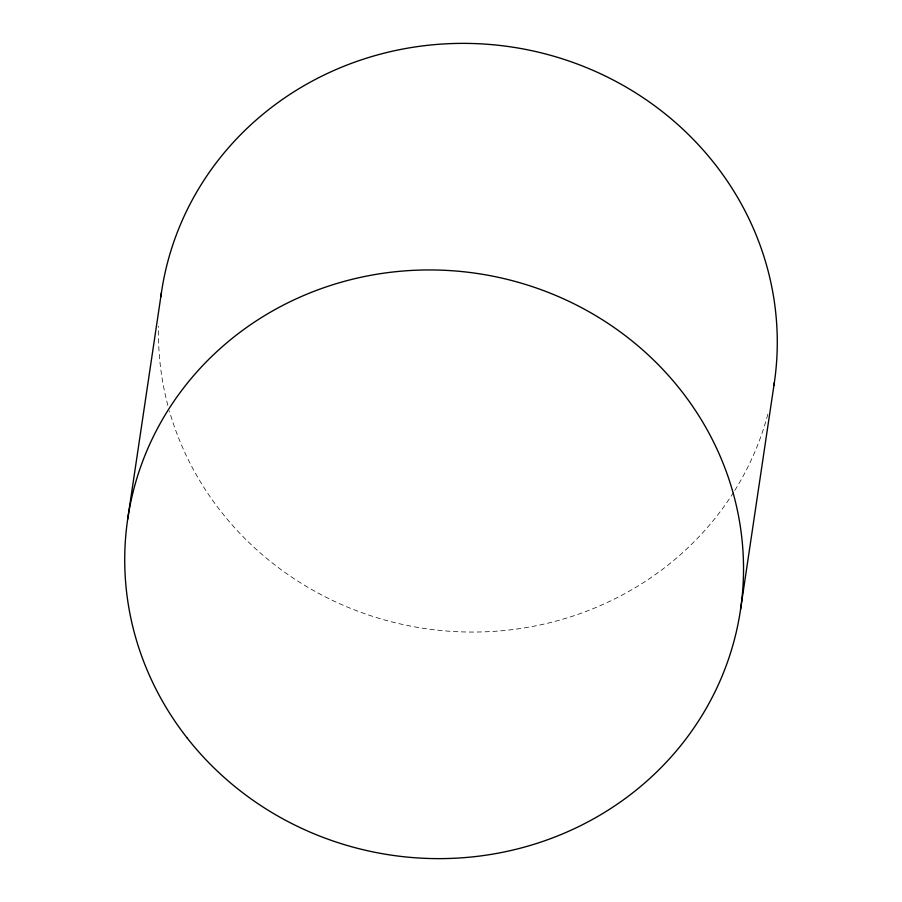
<?xml version="1.0" encoding="UTF-8"?>
<svg xmlns="http://www.w3.org/2000/svg" width="902" height="902" viewBox="0 0 902 902"><rect width="100%" height="100%" fill="white"/><g stroke="black" fill="none" stroke-linecap="round" stroke-linejoin="round"><path stroke-width="0.68" stroke-dasharray="4.51 3.38" d="M767.85 414.176A309.747 293.996 8.5 0 1 734.318 491.195M733.563 492.391A309.747 293.996 8.5 0 1 425.981 628.705A309.747 293.996 8.5 0 1 169.384 410.895M167.873 405.415A309.747 293.996 8.5 0 1 158.549 326.152"/><path stroke-width="1.35" d="M127.667 519.304L161.413 292.733M740.587 609.267L774.333 382.696M160.838 296.848A309.747 293.996 8.5 0 1 509.777 46.724A309.747 293.996 8.5 0 1 773.916 385.436M187.289 738.163A309.747 293.996 8.5 0 0 719.119 683.017A309.747 293.996 8.5 0 0 395.978 271.671A309.747 293.996 8.5 0 0 187.289 738.163"/></g></svg>
